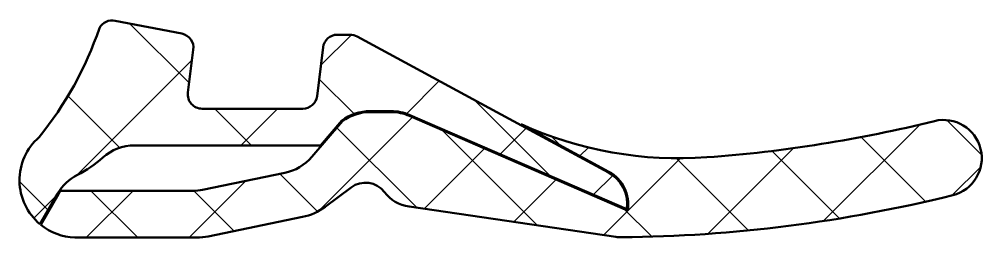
# Model space of a CAD drawing. Extents: x -1.9 to 18.3, y -4.9 to -0.3.
import ezdxf

# ---------------------------------------------------------------- set-up
doc = ezdxf.new("R2010")
doc.units = 0
for name, color, linetype, lineweight in [('0S-Alu contour', 7, 'Continuous', 50), ('0S-EPDM contour', 22, 'Continuous', 50), ('0S-EPDM hatch', 25, 'Continuous', 25), ('0S-PT contour', 91, 'Continuous', 50), ('0S-PT hatch', 103, 'Continuous', 25)]:
    doc.layers.add(name, color=color, linetype=linetype, lineweight=lineweight)

# ---------------------------------------------------------------- blocks, each defined once
blk = doc.blocks.new('284834__AD525DDB_C081_471D_8AF8_C66352D3CD3F_')
at = {"layer": '0S-EPDM hatch'}
h = blk.add_hatch(dxfattribs=at)
h.set_pattern_fill('ANSI37', color=256, scale=0.625, angle=90, style=0)
h.set_pattern_definition([(135, (0, 0), (-1.403165018917055, -1.403165018917055), []), (225, (0, 0), (1.403165018917055, -1.403165018917055), [])])
edge = h.paths.add_edge_path()
edge.add_line((0.0692182916482231, -0.307085315501057), (1.462232569091394, -0.5777107992913633))
edge.add_ellipse((1.40502023634531, -0.8722048552275529), major_axis=(-0.2999999999999936, 0), ratio=1, start_angle=171.8820071592686, end_angle=259.0059079407814, ccw=False)
edge.add_line((1.702014044668981, -0.9145684931426217), (1.588474334598835, -1.812360139656302))
edge.add_arc((1.886103702963765, -1.85), 0.300000000000001, 172.792320902278, 269.9999999999999)
edge.add_line((1.886103702963765, -2.150000000000001), (3.994594423765288, -2.150000000000001))
edge.add_arc((3.994594423765289, -1.849999999999998), 0.3000000000000025, 269.9999999999998, 352.9435582362513)
edge.add_line((4.292322108936705, -1.886854110794748), (4.418974105959708, -0.8636899349989458))
edge.add_ellipse((4.716701791131122, -0.9005440457936963), major_axis=(-0.3000000000000004, 0), ratio=1, start_angle=269.9999999999934, end_angle=352.94355823625114, ccw=False)
edge.add_line((4.716701791131157, -0.600544045793696), (4.986278052234467, -0.6005440457937251))
edge.add_ellipse((4.986278052234434, -0.9005440457937194), major_axis=(-0.2999999999999944, 0), ratio=1, start_angle=241.5596497888665, end_angle=269.9999999999936, ccw=False)
edge.add_line((5.129151125735523, -0.6367500260200541), (8.058904275851107, -2.223529125544952))
edge.add_line((8.058904275851107, -2.223529125544952), (10.392087546112, -3.487200929589287))
edge.add_ellipse((10.03490486235927, -4.146685979023464), major_axis=(-0.75, 0), ratio=1, start_angle=171.9475884980268, end_angle=241.5596497888668, ccw=False)
edge.add_line((10.77751012140503, -4.251745149197145), (6.236003051280096, -2.282661130547012))
edge.add_arc((5.838208935959784, -3.200135839635231), 0.9999999999999907, 66.55964978886666, 90)
edge.add_line((5.838208935959784, -2.20013583963524), (5.407988067238473, -2.20013583963524))
edge.add_arc((5.407988067238479, -3.200135839635243), 1.000000000000002, 90.0000000000003, 126.6664503542631)
edge.add_line((4.810832503846695, -2.39801039239507), (4.363252744322581, -2.91890118101466))
edge.add_line((4.363252744322581, -2.91890118101466), (0.4728977796215368, -2.918901181014661))
edge.add_arc((0.4736031054859313, -3.918900932272338), 0.9999999999999952, 90.04041219856197, 131.7400467739531)
edge.add_ellipse((-1.856529081516133, -1.307295297591451), major_axis=(-2.500000000000002, 0), ratio=1, start_angle=116.9332377929309, end_angle=131.7400467739531, ccw=False)
edge.add_arc((-0.2711971765100968, -4.427667511121431), 1.000000000000005, 116.9332377929309, 150.040412198562)
edge.add_line((-1.13757502780957, -3.9282784656091), (-1.506930280255158, -4.569063867002292))
edge.add_ellipse((-0.735359166094314, -3.650000000000001), major_axis=(-1.200000156598578, 0), ratio=1, start_angle=-48.752902308746684, end_angle=49.98591964722851, ccw=False)
edge.add_arc((-7.344156344794473, 1.963669996603717), 7.486139911813701, 320.9976212422276, 341.0641638630092)
edge.add_ellipse((0.0050202363452785, -0.6001358396354068), major_axis=(-0.300000000000162, 0), ratio=1, start_angle=257.6435140935464, end_angle=333.36632314010706, ccw=False)
at = {"layer": '0S-EPDM contour', "color": 7}
for points in [[(0.0692182916482231, -0.307085315501057), (1.462232569091394, -0.5777107992913633)], [(4.716701791131157, -0.600544045793696), (4.986278052234467, -0.6005440457937251)], [(5.129151125735523, -0.6367500260200541), (8.058904275851107, -2.223529125544952), (10.392087546112, -3.487200929589287)], [(1.702014044668981, -0.9145684931426217), (1.588474334598835, -1.812360139656302)], [(4.292322108936705, -1.886854110794748), (4.418974105959708, -0.8636899349989458)], [(1.886103702963765, -2.150000000000001), (3.994594423765288, -2.150000000000001)], [(5.838208935959784, -2.20013583963524), (5.407988067238473, -2.20013583963524)], [(4.810832503846695, -2.39801039239507), (4.363252744322581, -2.91890118101466), (0.4728977796215368, -2.918901181014661)], [(10.77751012140503, -4.251745149197145), (6.236003051280096, -2.282661130547012)], [(-1.13757502780957, -3.9282784656091), (-1.506930280255158, -4.569063867002292)]]:
    blk.add_lwpolyline(points, dxfattribs=at)
at = {"layer": '0S-EPDM contour', "color": 7, "extrusion": (0, 0, -1)}
for centre, radius, start, end in [((-0.0050202363452785, -0.6001358396354068), 0.300000000000162, 26.63367685989295, 102.3564859064536), ((-1.40502023634531, -0.8722048552275529), 0.2999999999999936, 100.9940920592186, 188.1179928407314), ((-4.716701791131122, -0.9005440457936963), 0.3000000000000005, 7.056441763748879, 90.00000000000662), ((-4.986278052234434, -0.9005440457937194), 0.2999999999999944, 90.00000000000644, 118.4403502111335), ((0.735359166094314, -3.650000000000001), 1.200000156598578, 310.0140803527716, 48.75290230874679), ((1.856529081516133, -1.307295297591451), 2.500000000000002, 228.2599532260469, 243.0667622070691), ((-10.03490486235927, -4.146685979023464), 0.75, 118.4403502111332, 188.0524115019733)]:
    blk.add_arc(centre, radius, start, end, dxfattribs=at)
at = {"layer": '0S-EPDM contour', "color": 7}
for centre, radius, start, end in [((-7.344156344794473, 1.963669996603717), 7.486139911813701, 320.9976212422276, 341.0641638630092), ((1.886103702963765, -1.85), 0.300000000000001, 172.792320902278, 269.9999999999999), ((3.994594423765289, -1.849999999999998), 0.3000000000000025, 269.9999999999998, 352.9435582362513), ((5.407988067238479, -3.200135839635243), 1.000000000000002, 90.0000000000003, 126.6664503542631), ((5.838208935959784, -3.200135839635231), 0.9999999999999907, 66.55964978886666, 90), ((0.4736031054859313, -3.918900932272338), 0.9999999999999952, 90.04041219856197, 131.7400467739531), ((-0.2711971765100968, -4.427667511121431), 1.000000000000005, 116.9332377929309, 150.040412198562)]:
    blk.add_arc(centre, radius, start, end, dxfattribs=at)
blk = doc.blocks.new('284834__72EE9133_62DF_4D93_89B3_FB3E0366C6EC_')
at = {"layer": '0S-PT hatch'}
h = blk.add_hatch(dxfattribs=at)
h.set_pattern_fill('ANSI37', color=256, scale=0.48, angle=90, style=0)
h.set_pattern_definition([(135, (0, 0), (-1.077630734528298, -1.077630734528298), []), (225, (0, 0), (1.077630734528298, -1.077630734528298), [])])
edge = h.paths.add_edge_path()
edge.add_line((5.006442454649389, -3.799073116015323), (4.461297752036717, -4.20491511135254))
edge.add_ellipse((3.744711075966576, -3.242364574664345), major_axis=(-1.199999999999993, 0), ratio=1, start_angle=101.66645035426347, end_angle=126.6664503542635, ccw=False)
edge.add_line((3.987367725922911, -4.41757423690847), (2.015824301689857, -4.824657447621914))
edge.add_ellipse((1.77316765173354, -3.649447785377781), major_axis=(-1.199999999999996, 0), ratio=1, start_angle=89.99611208009338, end_angle=101.66645035426262, ccw=False)
edge.add_line((1.773086223329492, -4.849447782615034), (-0.7770782648667592, -4.84927473609437))
edge.add_ellipse((-0.7353591660943147, -3.650000000000003), major_axis=(-1.200000156598573, 0), ratio=1, start_angle=50.954338615542724, end_angle=88.00765853837208, ccw=False)
edge.add_line((-1.491286701950019, -4.581973141443318), (-1.120247470783581, -3.938266246519346))
edge.add_ellipse((-0.2711971765101012, -4.427667511121422), major_axis=(-0.9799999999999975, 0), ratio=1, start_angle=325.2630724212165, end_angle=330.0404121985623, ccw=False)
edge.add_line((-1.076538602394229, -3.86925441335695), (1.691395535373182, -3.869442237073494))
edge.add_arc((1.691464749516627, -2.849442239421864), 1.019999999999961, 269.9961120800931, 281.6664503542623)
edge.add_line((1.897722901979484, -3.848370452329343), (3.615506322054628, -3.493683468842511))
edge.add_arc((3.409248169591758, -2.494755255935009), 1.019999999999986, 281.6664503542627, 319.328905038908)
edge.add_line((4.18288064949592, -3.15950542407136), (4.824548180146637, -2.41273638691111))
edge.add_ellipse((5.407988067238479, -3.200135839635243), major_axis=(-0.9800000000000026, 0), ratio=1, start_angle=270.00000000000034, end_angle=306.53736031440013, ccw=False)
edge.add_line((5.407988067238473, -2.22013583963524), (5.838208935959784, -2.22013583963524))
edge.add_ellipse((5.838208935959784, -3.200135839635231), major_axis=(-0.9799999999999905, 0), ratio=1, start_angle=246.5596497888667, end_angle=270, ccw=False)
edge.add_line((6.22804716897369, -2.301010624728777), (10.79321424465632, -4.28035303076122))
edge.add_arc((10.03490486235927, -4.146685979023464), 0.7699999999999998, 350.0031768255125, 421.5596497888667)
edge.add_line((10.40161241767874, -3.469614661604376), (8.565532939887834, -2.475178478368169))
edge.add_arc((11.86885290254687, 4.810978068419577), 7.999999999999977, 245.6119177332497, 274.1945824559938)
edge.add_arc((10.37580668556576, 25.16875234923537), 28.41245111873353, 274.1945824559936, 283.9282051059749)
edge.add_ellipse((17.40505329541139, -3.185260584004737), major_axis=(-0.7998846760145013, 0), ratio=1, start_angle=103.92820510597522, end_angle=283.75601351569895, ccw=False)
edge.add_ellipse((10.37641413632428, 25.15631605713147), major_axis=(-29.99999999999996, 0), ratio=1, start_angle=90.555377354229, end_angle=103.92820510597511, ccw=False)
edge.add_ellipse((10.6594500759862, -4.04231217531923), major_axis=(-0.7999999999998242, 0), ratio=1, start_angle=81.64041301918041, end_angle=90.55537735422757, ccw=False)
edge.add_line((10.54314190103287, -4.833812275406871), (6.218603262011146, -4.198336428260414))
edge.add_ellipse((6.334911436964484, -3.406836328172595), major_axis=(-0.8000000000000023, 0), ratio=1, start_angle=37.60616377456722, end_angle=81.64041301918172, ccw=False)
edge.add_arc((5.305020236345279, -4.200135839635411), 0.500000000000001, 37.60616377456714, 126.6664503542627)
at = {"layer": '0S-PT contour', "color": 7}
for points in [[(5.407988067238473, -2.22013583963524), (5.838208935959784, -2.22013583963524)], [(4.18288064949592, -3.15950542407136), (4.824548180146637, -2.41273638691111)], [(6.22804716897369, -2.301010624728777), (10.79321424465632, -4.28035303076122)], [(10.40161241767874, -3.469614661604376), (8.565532939887834, -2.475178478368169)], [(1.897722901979484, -3.848370452329343), (3.615506322054628, -3.493683468842511)], [(5.006442454649389, -3.799073116015323), (4.461297752036717, -4.20491511135254)], [(-1.491286701950019, -4.581973141443318), (-1.120247470783581, -3.938266246519346)], [(-1.076538602394229, -3.86925441335695), (1.691395535373182, -3.869442237073494)], [(10.54314190103287, -4.833812275406871), (6.218603262011146, -4.198336428260414)], [(3.987367725922911, -4.41757423690847), (2.015824301689857, -4.824657447621914)], [(1.773086223329492, -4.849447782615034), (-0.7770782648667592, -4.84927473609437)]]:
    blk.add_lwpolyline(points, dxfattribs=at)
at = {"layer": '0S-PT contour', "color": 7, "extrusion": (0, 0, -1)}
for centre, radius, start, end in [((-5.407988067238479, -3.200135839635243), 0.9800000000000026, 53.46263968559986, 89.99999999999969), ((-5.838208935959784, -3.200135839635231), 0.9799999999999905, 90, 113.4403502111333), ((-17.40505329541139, -3.185260584004737), 0.7998846760145013, 76.24398648430103, 256.0717948940248), ((0.2711971765101012, -4.427667511121422), 0.9799999999999975, 29.9595878014377, 34.73692757878348), ((-6.334911436964484, -3.406836328172595), 0.8000000000000023, 278.3595869808183, 322.3938362254328), ((-10.37641413632428, 25.15631605713147), 29.99999999999996, 256.0717948940249, 269.444622645771), ((-3.744711075966576, -3.242364574664345), 1.199999999999993, 233.3335496457365, 258.3335496457365), ((0.7353591660943147, -3.650000000000003), 1.200000156598573, 271.9923414616279, 309.0456613844573), ((-1.77316765173354, -3.649447785377781), 1.199999999999996, 258.3335496457374, 270.0038879199067), ((-10.6594500759862, -4.04231217531923), 0.7999999999998244, 269.4446226457724, 278.3595869808196)]:
    blk.add_arc(centre, radius, start, end, dxfattribs=at)
at = {"layer": '0S-PT contour', "color": 7}
for centre, radius, start, end in [((10.37580668556576, 25.16875234923537), 28.41245111873353, 274.1945824559936, 283.9282051059749), ((11.86885290254687, 4.810978068419577), 7.999999999999977, 245.6119177332497, 274.1945824559938), ((3.409248169591758, -2.494755255935009), 1.019999999999986, 281.6664503542627, 319.328905038908), ((10.03490486235927, -4.146685979023464), 0.7699999999999998, 350.0031768255125, 61.55964978886675), ((5.305020236345279, -4.200135839635411), 0.500000000000001, 37.60616377456714, 126.6664503542627), ((1.691464749516627, -2.849442239421864), 1.019999999999961, 269.9961120800931, 281.6664503542623)]:
    blk.add_arc(centre, radius, start, end, dxfattribs=at)
blk = doc.blocks.new('284834__0A8435F4_BCB4_4AC4_BA22_BF6FFC9201C5_')
at = {"layer": '0S-EPDM contour', "color": 7}
blk.add_blockref('284834__AD525DDB_C081_471D_8AF8_C66352D3CD3F_', (0, 0), dxfattribs=at)
at = {"layer": '0S-PT contour', "color": 7}
blk.add_blockref('284834__72EE9133_62DF_4D93_89B3_FB3E0366C6EC_', (0, 0), dxfattribs=at)

msp = doc.modelspace()

# ---------------------------------------------------------------- block references
at = {"layer": '0S-Alu contour', "color": 7}
msp.add_blockref('284834__0A8435F4_BCB4_4AC4_BA22_BF6FFC9201C5_', (0, 0), dxfattribs=at)

doc.saveas('drawing.dxf')
